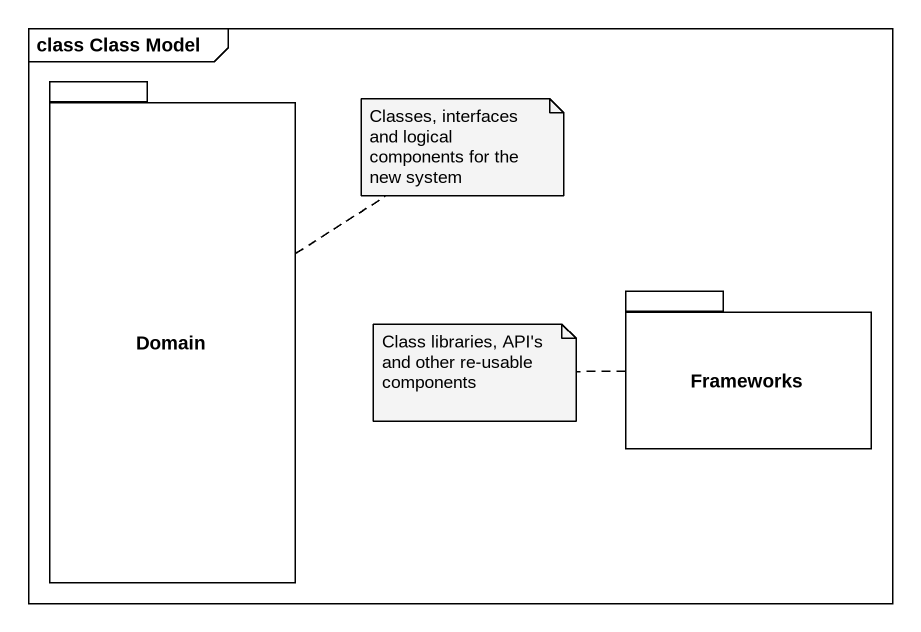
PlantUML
@startuml
mainframe class Class Model
package Domain {
}
package Frameworks {
}
note top of Domain : Classes, interfaces and logical components for the new system
note left of Frameworks : Class libraries, API's and other re-usable components
@enduml
